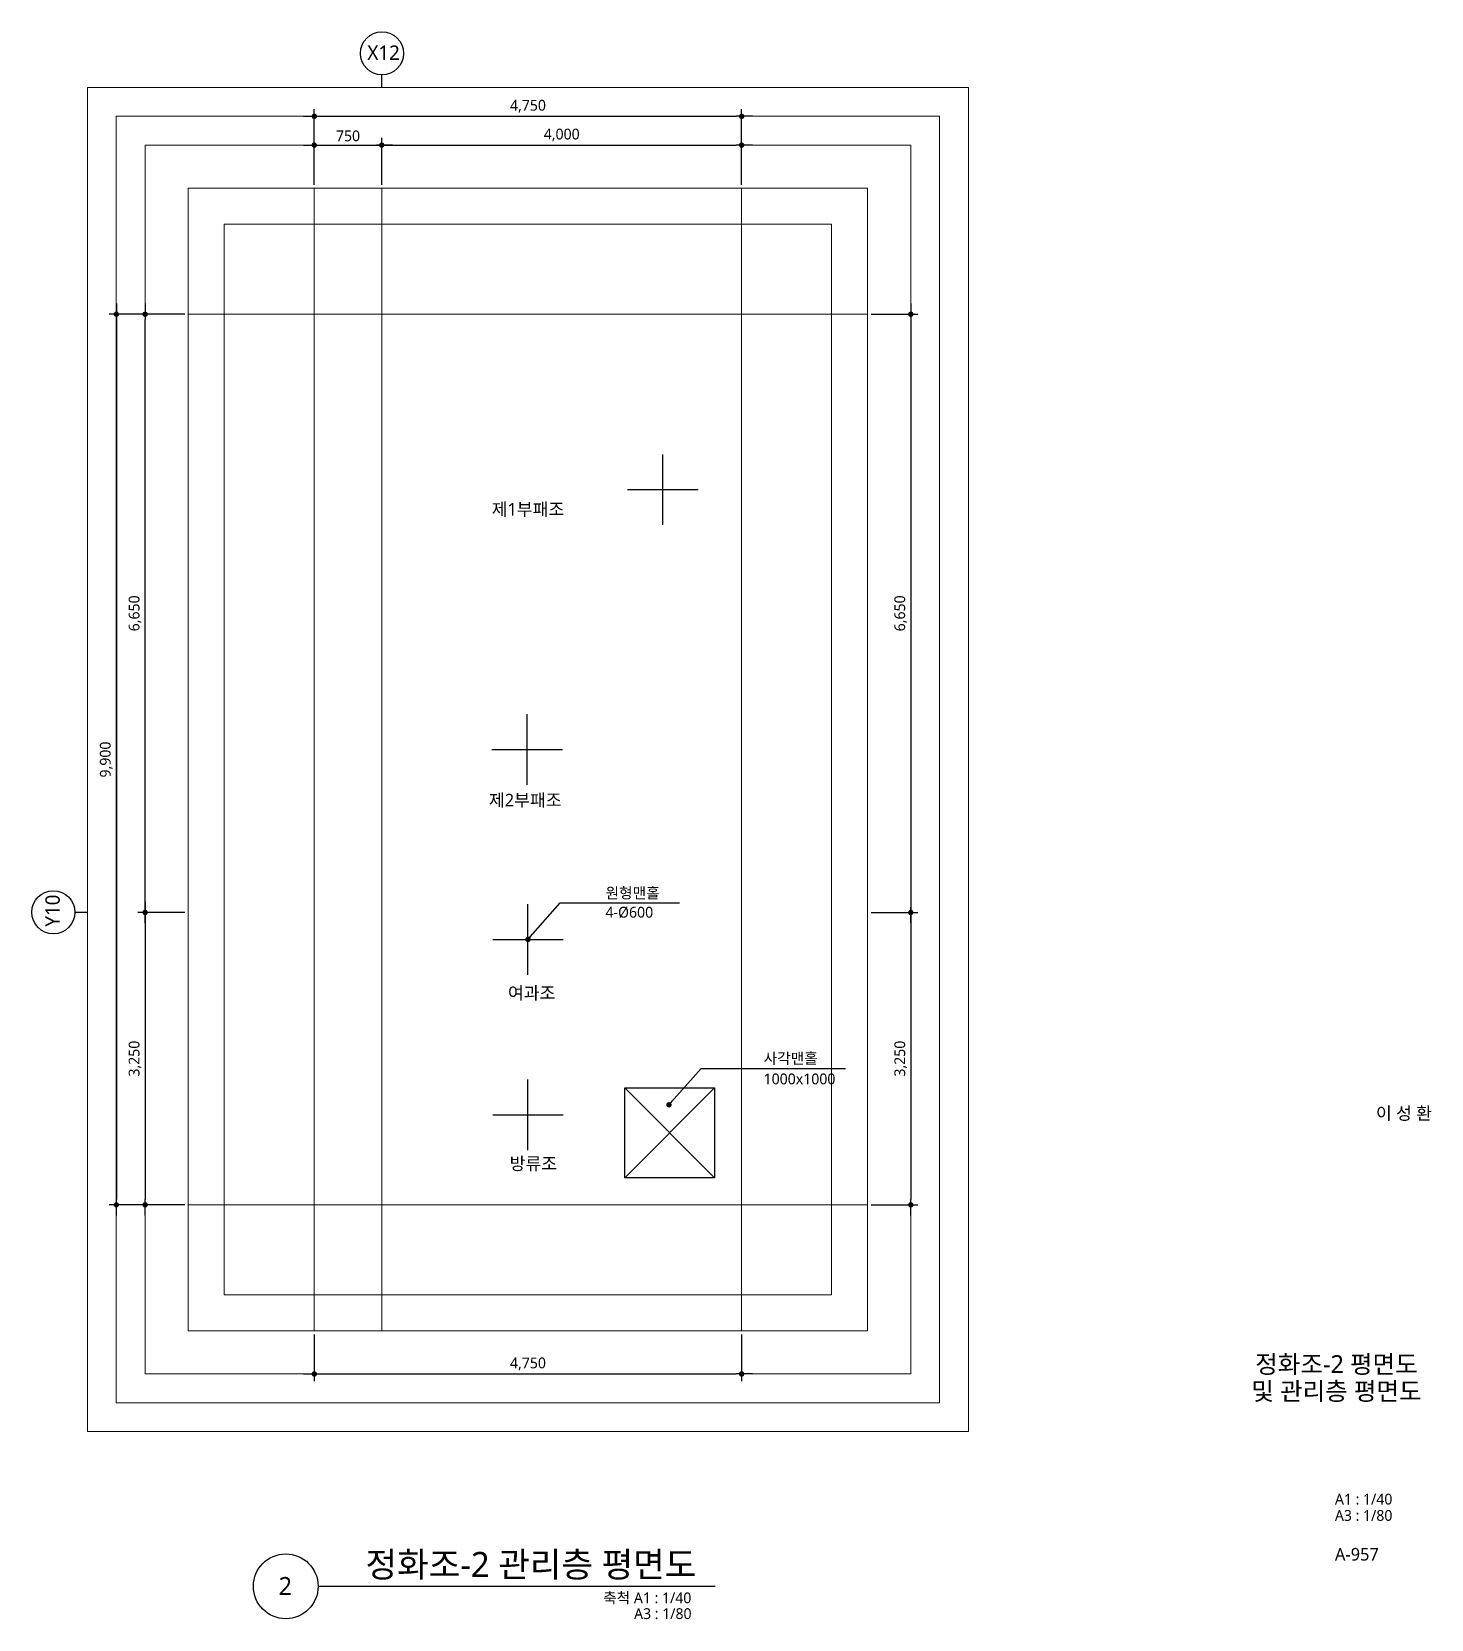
# Model space of a CAD drawing. Header units: millimetres. Extents: x 169673 to 334584, y 156879 to 224061.
# Drawn here: x 218142 to 233696, y 157254 to 174900 of the extents above; entities that cross this region are included whole.
import ezdxf
from ezdxf.enums import TextEntityAlignment as Align

# ---------------------------------------------------------------- set-up
doc = ezdxf.new("R2010")
doc.units = ezdxf.units.MM
doc.header["$LTSCALE"] = 40
doc.header["$MEASUREMENT"] = 0
doc.linetypes.add('CEN', pattern=[62, 60, -1, 0, -1])
doc.layers.get('0').update_dxf_attribs({"linetype": 'CONTINUOUS'})
for name, color, linetype in [('--AH-MARK', 240, 'CONTINUOUS'), ('A-DIMS', 7, 'CONTINUOUS'), ('A-MKXS-LEAD', 7, 'CONTINUOUS'), ('A-XXXX-TXT2', 3, 'CONTINUOUS')]:
    doc.layers.add(name, color=color, linetype=linetype)
for name, color, linetype, lineweight in [('A-AXIS-BUBL', 7, 'CONTINUOUS', 25), ('A-AXIS-LINE', 1, 'CEN', 15), ('A-BORD-TEXT', 3, 'CONTINUOUS', 25), ('A-MKXS-TEXT1', 3, 'CONTINUOUS', 25), ('A-MKXX-NAME', 3, 'CONTINUOUS', 25), ('A-XXXX-SYMB', 7, 'CONTINUOUS', 25), ('A-XXXX-TXT1', 3, 'CONTINUOUS', 25)]:
    doc.layers.add(name, color=color, linetype=linetype, lineweight=lineweight)
doc.layers.add('A-XXXX-NPLT', color=144, linetype='CONTINUOUS', lineweight=15, plot=False)
doc.styles.add('HY울릉도L', font='')
doc.styles.add('굴림', font='')
doc.styles.add('맑은고딕', font='malgun.ttf')
doc.styles.get('HY울릉도L').set_extended_font_data('HYwulM')
doc.styles.get('굴림').set_extended_font_data('GulimChe')
doc.dimstyles.new('CDIM', dxfattribs={"dimtxt": 3, "dimasz": 1.5, "dimexe": 2, "dimexo": 1, "dimgap": 1, "dimtad": 1, "dimdec": 0, "dimrnd": 0.5, "dimzin": 0, "dimdsep": 32, "dimlunit": 6, "dimtxsty": 'HY울릉도L', "dimblk1": '_CIDOT', "dimblk2": '_CIDOT', "dimsah": 1, "dimcen": 5.5, "dimclrd": 2, "dimclre": 2, "dimclrt": 7, "dimadec": 0, "dimazin": 0, "dimtfac": 1, "dimtdec": 0, "dimtix": 1, "dimtmove": 2, "dimatfit": 1, "dimldrblk": '_CIDOT', "dimfxl": 1, "dimtolj": 1, "dimtzin": 0, "dimlwd": -1, "dimarcsym": 0})
doc.dimstyles.new('YOODUCK', dxfattribs={"dimscale": 60, "dimtxt": 2.5, "dimasz": 0.7, "dimexe": 2, "dimexo": 1, "dimtad": 1, "dimdec": 0, "dimtxsty": '굴림', "dimblk": 'DOT', "dimcen": 2.5, "dimclrd": 1, "dimclre": 1, "dimadec": 0, "dimazin": 0, "dimtfac": 1, "dimtdec": 0, "dimtix": 1, "dimtmove": 2, "dimatfit": 3, "dimldrblk": 'DOT', "dimfxl": 2, "dimlwd": -1, "dimlwe": -1, "dimarcsym": 0})

# ---------------------------------------------------------------- blocks, each defined once
blk = doc.blocks.new('_Dot')
at = {"color": 0, "linetype": 'ByBlock', "lineweight": -2}
blk.add_line((-0.5, 0), (-1, 0), dxfattribs=at)
at = {"color": 0, "linetype": 'ByBlock', "const_width": 0.5}
blk.add_lwpolyline([(-0.25, 0, 1), (0.25, 0, 1)], format="xyb", close=True, dxfattribs=at)
blk = doc.blocks.new('_CIDOT')
at = {"color": 0, "linetype": 'ByBlock'}
blk.add_line((2, 0), (-1, 0), dxfattribs=at)
at = {"color": 0, "linetype": 'ByBlock', "const_width": 0.5}
blk.add_lwpolyline([(-0.25, 0, 1), (0.25, 0, 1)], format="xyb", close=True, dxfattribs=at)
blk = doc.blocks.new('*D84')
at = {"layer": 'A-DIMS', "lineweight": -2, "transparency": 16777216}
for p, q in [((221282, 173200), (221282, 174040)), ((226032, 173200), (226032, 174040))]:
    blk.add_line(p, q, dxfattribs=at)
at = {"layer": 'A-DIMS', "transparency": 16777216}
blk.add_line((221342, 173960), (225972, 173960), dxfattribs=at)
at = {"layer": 'A-DIMS', "transparency": 16777216, "xscale": 60, "yscale": 60, "zscale": 60, "rotation": 180}
blk.add_blockref('_CIDOT', (221282, 173960), dxfattribs=at)
at = {"layer": 'A-DIMS', "transparency": 16777216, "xscale": 60, "yscale": 60, "zscale": 60}
blk.add_blockref('_CIDOT', (226032, 173960), dxfattribs=at)
at = {"layer": 'A-DIMS', "color": 3, "transparency": 16777216, "insert": (223657, 174072), "char_height": 120, "attachment_point": 5, "style": '맑은고딕'}
blk.add_mtext('\\A1;4,750', dxfattribs=at)
blk = doc.blocks.new('*D85')
at = {"layer": 'A-DIMS', "lineweight": -2, "transparency": 16777216}
for p, q in [((219842, 171760), (219322, 171760)), ((219842, 165110), (219322, 165110))]:
    blk.add_line(p, q, dxfattribs=at)
at = {"layer": 'A-DIMS', "transparency": 16777216}
blk.add_line((219402, 165170), (219402, 171700), dxfattribs=at)
at = {"layer": 'A-DIMS', "transparency": 16777216, "xscale": 60, "yscale": 60, "zscale": 60}
for p, rotation in [((219402, 171760), 90), ((219402, 165110), 270)]:
    blk.add_blockref('_CIDOT', p, dxfattribs=dict(at, rotation=rotation))
at = {"layer": 'A-DIMS', "color": 3, "transparency": 16777216, "insert": (219290, 168435), "char_height": 120, "attachment_point": 5, "rotation": 90, "style": '맑은고딕'}
blk.add_mtext('\\A1;6,650', dxfattribs=at)
blk = doc.blocks.new('*D86')
at = {"layer": 'A-DIMS', "lineweight": -2, "transparency": 16777216}
for p, q in [((221282, 173200), (221282, 173720)), ((222032, 173200), (222032, 173720))]:
    blk.add_line(p, q, dxfattribs=at)
at = {"layer": 'A-DIMS', "transparency": 16777216}
blk.add_line((221342, 173640), (221972, 173640), dxfattribs=at)
at = {"layer": 'A-DIMS', "transparency": 16777216, "xscale": 60, "yscale": 60, "zscale": 60, "rotation": 180}
blk.add_blockref('_CIDOT', (221282, 173640), dxfattribs=at)
at = {"layer": 'A-DIMS', "transparency": 16777216, "xscale": 60, "yscale": 60, "zscale": 60}
blk.add_blockref('_CIDOT', (222032, 173640), dxfattribs=at)
at = {"layer": 'A-DIMS', "color": 3, "transparency": 16777216, "insert": (221657, 173742), "char_height": 120, "attachment_point": 5, "style": '맑은고딕'}
blk.add_mtext('\\A1;750', dxfattribs=at)
blk = doc.blocks.new('*D87')
at = {"layer": 'A-DIMS', "lineweight": -2, "transparency": 16777216}
for p, q in [((222032, 173200), (222032, 173720)), ((226032, 173200), (226032, 173720))]:
    blk.add_line(p, q, dxfattribs=at)
at = {"layer": 'A-DIMS', "transparency": 16777216}
blk.add_line((222092, 173640), (225972, 173640), dxfattribs=at)
at = {"layer": 'A-DIMS', "transparency": 16777216, "xscale": 60, "yscale": 60, "zscale": 60, "rotation": 180}
blk.add_blockref('_CIDOT', (222032, 173640), dxfattribs=at)
at = {"layer": 'A-DIMS', "transparency": 16777216, "xscale": 60, "yscale": 60, "zscale": 60}
blk.add_blockref('_CIDOT', (226032, 173640), dxfattribs=at)
at = {"layer": 'A-DIMS', "color": 3, "transparency": 16777216, "insert": (224032, 173752), "char_height": 120, "attachment_point": 5, "style": '맑은고딕'}
blk.add_mtext('\\A1;4,000', dxfattribs=at)
blk = doc.blocks.new('*D88')
at = {"layer": 'A-DIMS', "lineweight": -2, "transparency": 16777216}
for p, q in [((219842, 165110), (219322, 165110)), ((219842, 161860), (219322, 161860))]:
    blk.add_line(p, q, dxfattribs=at)
at = {"layer": 'A-DIMS', "transparency": 16777216}
blk.add_line((219402, 165050), (219402, 161920), dxfattribs=at)
at = {"layer": 'A-DIMS', "transparency": 16777216, "xscale": 60, "yscale": 60, "zscale": 60}
for p, rotation in [((219402, 165110), 90), ((219402, 161860), 270)]:
    blk.add_blockref('_CIDOT', p, dxfattribs=dict(at, rotation=rotation))
at = {"layer": 'A-DIMS', "color": 3, "transparency": 16777216, "insert": (219290, 163485), "char_height": 120, "attachment_point": 5, "rotation": 90, "style": '맑은고딕'}
blk.add_mtext('\\A1;3,250', dxfattribs=at)
blk = doc.blocks.new('*D89')
at = {"layer": 'A-DIMS', "lineweight": -2, "transparency": 16777216}
for p, q in [((219842, 171760), (219002, 171760)), ((219842, 161860), (219002, 161860))]:
    blk.add_line(p, q, dxfattribs=at)
at = {"layer": 'A-DIMS', "transparency": 16777216}
blk.add_line((219082, 171700), (219082, 161920), dxfattribs=at)
at = {"layer": 'A-DIMS', "transparency": 16777216, "xscale": 60, "yscale": 60, "zscale": 60}
for p, rotation in [((219082, 171760), 90), ((219082, 161860), 270)]:
    blk.add_blockref('_CIDOT', p, dxfattribs=dict(at, rotation=rotation))
at = {"layer": 'A-DIMS', "color": 3, "transparency": 16777216, "insert": (218970, 166810), "char_height": 120, "attachment_point": 5, "rotation": 90, "style": '맑은고딕'}
blk.add_mtext('\\A1;9,900', dxfattribs=at)
blk = doc.blocks.new('*D90')
at = {"layer": 'A-DIMS', "lineweight": -2, "transparency": 16777216}
for p, q in [((221282, 160420), (221282, 159900)), ((226032, 160420), (226032, 159900))]:
    blk.add_line(p, q, dxfattribs=at)
at = {"layer": 'A-DIMS', "transparency": 16777216}
blk.add_line((221342, 159980), (225972, 159980), dxfattribs=at)
at = {"layer": 'A-DIMS', "transparency": 16777216, "xscale": 60, "yscale": 60, "zscale": 60, "rotation": 180}
blk.add_blockref('_CIDOT', (221282, 159980), dxfattribs=at)
at = {"layer": 'A-DIMS', "transparency": 16777216, "xscale": 60, "yscale": 60, "zscale": 60}
blk.add_blockref('_CIDOT', (226032, 159980), dxfattribs=at)
at = {"layer": 'A-DIMS', "color": 3, "transparency": 16777216, "insert": (223657, 160092), "char_height": 120, "attachment_point": 5, "style": '맑은고딕'}
blk.add_mtext('\\A1;4,750', dxfattribs=at)
blk = doc.blocks.new('*D91')
at = {"layer": 'A-DIMS', "lineweight": -2, "transparency": 16777216}
for p, q in [((227472, 165110), (227992, 165110)), ((227472, 161860), (227992, 161860))]:
    blk.add_line(p, q, dxfattribs=at)
at = {"layer": 'A-DIMS', "transparency": 16777216}
blk.add_line((227912, 165050), (227912, 161920), dxfattribs=at)
at = {"layer": 'A-DIMS', "transparency": 16777216, "xscale": 60, "yscale": 60, "zscale": 60}
for p, rotation in [((227912, 165110), 90), ((227912, 161860), 270)]:
    blk.add_blockref('_CIDOT', p, dxfattribs=dict(at, rotation=rotation))
at = {"layer": 'A-DIMS', "color": 3, "transparency": 16777216, "insert": (227800, 163485), "char_height": 120, "attachment_point": 5, "rotation": 90, "style": '맑은고딕'}
blk.add_mtext('\\A1;3,250', dxfattribs=at)
blk = doc.blocks.new('*D92')
at = {"layer": 'A-DIMS', "lineweight": -2, "transparency": 16777216}
for p, q in [((227472, 171760), (227992, 171760)), ((227472, 165110), (227992, 165110))]:
    blk.add_line(p, q, dxfattribs=at)
at = {"layer": 'A-DIMS', "transparency": 16777216}
blk.add_line((227912, 171700), (227912, 165170), dxfattribs=at)
at = {"layer": 'A-DIMS', "transparency": 16777216, "xscale": 60, "yscale": 60, "zscale": 60}
for p, rotation in [((227912, 171760), 90), ((227912, 165110), 270)]:
    blk.add_blockref('_CIDOT', p, dxfattribs=dict(at, rotation=rotation))
at = {"layer": 'A-DIMS', "color": 3, "transparency": 16777216, "insert": (227800, 168435), "char_height": 120, "attachment_point": 5, "rotation": 90, "style": '맑은고딕'}
blk.add_mtext('\\A1;6,650', dxfattribs=at)

msp = doc.modelspace()

# ---------------------------------------------------------------- linework, layer by layer
at = {"layer": '--AH-MARK', "ltscale": 3}
for points in [[(225156.9, 169417.9), (225156.9, 170202.1)], [(224764.8, 169810), (225549.1, 169810)], [(223647.3, 166530.1), (223647.3, 167314.4)], [(223255.2, 166922.2), (224039.4, 166922.2)], [(223656.9, 164417.9), (223656.9, 165202.1)], [(223264.8, 164810), (224049.1, 164810)], [(223656.9, 162467.9), (223656.9, 163252.1)], [(225731.9, 163160), (224731.9, 162160)], [(224731.9, 163160), (225731.9, 162160)], [(223264.8, 162860), (224049.1, 162860)]]:
    msp.add_lwpolyline(points, dxfattribs=at)
msp.add_lwpolyline([(225731.9, 163160), (225731.9, 162160), (224731.9, 162160), (224731.9, 163160), (225731.9, 163160)])
at = {"layer": 'A-AXIS-BUBL', "ltscale": 0.2}
for p, q in [((222031.9, 174280), (222031.9, 174420)), ((218761.9, 165110), (218621.9, 165110))]:
    msp.add_line(p, q, dxfattribs=at)
for centre in [(222034.3, 174660), (218381.9, 165112.4)]:
    msp.add_circle(centre, 240, dxfattribs=at)
at = {"layer": 'A-AXIS-LINE', "ltscale": 50}
for p, q in [((221281.9, 173160), (221281.9, 160460)), ((222031.9, 173160), (222031.9, 160460)), ((226031.9, 160460), (226031.9, 173160)), ((227431.9, 171760), (219881.9, 171760)), ((219881.9, 161860), (227431.9, 161860))]:
    msp.add_line(p, q, dxfattribs=at)
at = {"layer": 'A-XXXX-NPLT'}
for points in [[(228551.9, 174280), (218761.9, 174280), (218761.9, 159340), (228551.9, 159340)], [(228231.9, 173960), (219081.9, 173960), (219081.9, 159660), (228231.9, 159660)], [(227911.9, 173640), (219401.9, 173640), (219401.9, 159980), (227911.9, 159980)], [(227431.9, 173160), (219881.9, 173160), (219881.9, 160460), (227431.9, 160460)], [(227031.9, 172760), (220281.9, 172760), (220281.9, 160860), (227031.9, 160860)]]:
    msp.add_lwpolyline(points, close=True, dxfattribs=at)
at = {"layer": 'A-XXXX-SYMB'}
msp.add_line((221325, 157620), (225738.4, 157620), dxfattribs=at)
msp.add_circle((220965, 157620), 360, dxfattribs=at)

# ---------------------------------------------------------------- texts
at = {"layer": 'A-BORD-TEXT', "style": '맑은고딕'}
msp.add_text('이 성 환', height=140, dxfattribs=at).set_placement((233703.5, 162807), align=Align.RIGHT)
for s, p in [('정화조-2 평면도', (232643.1, 160089.2)), ('및 관리층 평면도', (232643.1, 159789.2))]:
    msp.add_text(s, height=200, dxfattribs=at).set_placement(p, align=Align.MIDDLE_CENTER)
for s, height, p in [('A1 : 1/40', 120, (232625.9, 158528.9)), ('A3 : 1/80', 120, (232625.9, 158347.5)), ('A-957', 140, (232625.9, 157906.1))]:
    msp.add_text(s, height=height, dxfattribs=at).set_placement(p)
at = {"layer": 'A-MKXS-TEXT1', "style": '맑은고딕'}
for s, p in [('원형맨홀', (224518.6, 165267.2)), ('4-%%C600', (224518.6, 165053.1)), ('사각맨홀', (226276, 163429)), ('1000x1000', (226276, 163199.9))]:
    msp.add_text(s, height=120, dxfattribs=at).set_placement(p)
at = {"layer": 'A-MKXX-NAME', "style": '맑은고딕'}
for s, p in [('제1부패조', (223656.9, 169591.8)), ('제2부패조', (223626.9, 166358.9)), ('여과조', (223698.1, 164215.2)), ('방류조', (223716.9, 162318.6))]:
    msp.add_text(s, height=140, dxfattribs=at).set_placement(p, align=Align.MIDDLE_CENTER)
at = {"layer": 'A-XXXX-TXT1', "style": '맑은고딕'}
msp.add_text('정화조-2 관리층 평면도', height=280, dxfattribs=at).set_placement((225529, 157638.1), align=Align.BOTTOM_RIGHT)
msp.add_text('2', height=200, dxfattribs=at).set_placement((220960.4, 157624.3), align=Align.MIDDLE)
for s, p in [('축척 A1 : 1/40', (225473, 157551.1)), ('A3 : 1/80', (225475.3, 157376))]:
    msp.add_text(s, height=120, dxfattribs=at).set_placement(p, align=Align.TOP_RIGHT)
at = {"layer": 'A-XXXX-TXT2', "ltscale": 0.2, "style": '맑은고딕'}
msp.add_text('X12', height=160, dxfattribs=at).set_placement((222052.4, 174668.8), align=Align.MIDDLE)
msp.add_text('Y10', height=160, rotation=90, dxfattribs=at).set_placement((218373.1, 165130.5), align=Align.MIDDLE)

# ---------------------------------------------------------------- dimensions: what is measured, and where the dimension line sits
at = {"layer": 'A-DIMS'}
for base, p1, p2, picture, middle in [((226031.9, 173960), (221281.9, 173160), (226031.9, 173160), '*D84', (223656.9, 174072.1)), ((222031.9, 173640), (221281.9, 173160), (222031.9, 173160), '*D86', (221656.9, 173742)), ((226031.9, 173640), (222031.9, 173160), (226031.9, 173160), '*D87', (224031.9, 173752.1)), ((226031.9, 159980), (221281.9, 160460), (226031.9, 160460), '*D90', (223656.9, 160092.1))]:
    dim = msp.add_linear_dim(base=base, p1=p1, p2=p2, dimstyle='CDIM', override={"dimscale": 40, "dimtxsty": '맑은고딕', "dimclrd": 256, "dimclre": 256, "dimclrt": 3}, dxfattribs=at)
    dim.commit()
    dim.dimension.update_dxf_attribs({"geometry": picture, "text_midpoint": middle})
for base, p1, p2, angle, picture, middle in [((219081.9, 161860), (219881.9, 171760), (219881.9, 161860), 90, '*D89', (218969.9, 166810)), ((219401.9, 171760), (219881.9, 165110), (219881.9, 171760), 270, '*D85', (219289.9, 168435)), ((227911.9, 165110), (227431.9, 171760), (227431.9, 165110), 90, '*D92', (227799.9, 168435)), ((219401.9, 161860), (219881.9, 165110), (219881.9, 161860), 90, '*D88', (219289.9, 163485)), ((227911.9, 161860), (227431.9, 165110), (227431.9, 161860), 90, '*D91', (227799.9, 163485))]:
    dim = msp.add_linear_dim(base=base, p1=p1, p2=p2, angle=angle, dimstyle='CDIM', override={"dimscale": 40, "dimtxsty": '맑은고딕', "dimclrd": 256, "dimclre": 256, "dimclrt": 3}, dxfattribs=at)
    dim.commit()
    dim.dimension.update_dxf_attribs({"geometry": picture, "text_midpoint": middle})

# ---------------------------------------------------------------- leaders
at = {"layer": 'A-MKXS-LEAD'}
for points, override in [([(223656.9, 164810), (224015.6, 165215.5), (225340, 165215.5)], {"dimasz": 1, "dimgap": 0.625, "dimtad": 0, "dimclrd": 256}), ([(225223.9, 162971.8), (225582.5, 163377.3), (227187, 163377.3)], {"dimasz": 1, "dimtad": 0, "dimclrd": 256})]:
    msp.add_leader(points, dimstyle='YOODUCK', override=override, dxfattribs=at)

doc.saveas('drawing.dxf')
